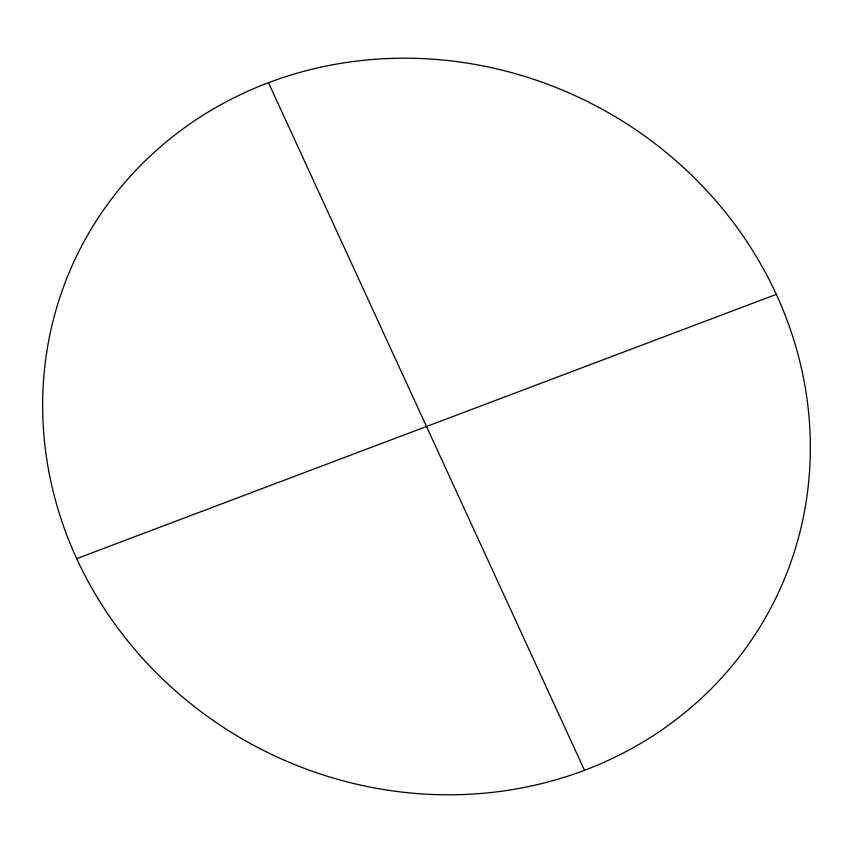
<?xml version="1.0" encoding="UTF-8"?>
<svg xmlns="http://www.w3.org/2000/svg" width="853" height="853" viewBox="0 0 853 853"><rect width="100%" height="100%" fill="white"/><g stroke="black" fill="none" stroke-linecap="round" stroke-linejoin="round"><path stroke-width="1.28" d="M76.685 558.63L776.315 294.37M268.482 82.709L584.518 770.291M97.914 598.507A389.224 362.632 27.1 0 0 762.635 622.541A389.224 362.632 27.1 0 0 418.94 58.452A389.224 362.632 27.1 0 0 97.914 598.507"/></g></svg>
